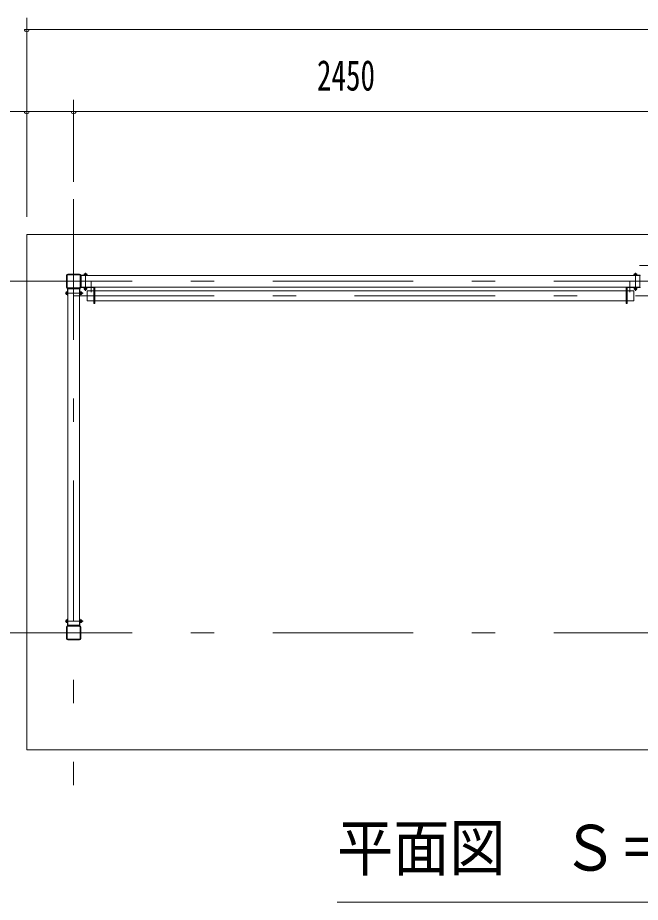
# Model space of a CAD drawing. Units: millimetres, scale not verified. Extents: x -22148 to 22152, y -10500 to 10500.
# Drawn here: x -3836 to -1177, y -3780 to -5 of the extents above; entities that cross this region are included whole.
import ezdxf
from ezdxf.enums import TextEntityAlignment as Align

# ---------------------------------------------------------------- set-up
doc = ezdxf.new("R2010")
doc.units = ezdxf.units.MM
doc.header["$LTSCALE"] = 50
doc.linetypes.add('USER3', pattern=[24, 12, -5, 2, -5])
for name, color, linetype, lineweight in [('0-2_1-0BOLD', 7, 'Continuous', 18), ('0-3_1-2CENTER', 3, 'USER3', 18), ('0-5_1-5DIM', 3, 'Continuous', 18)]:
    doc.layers.add(name, color=color, linetype=linetype, lineweight=lineweight)
doc.styles.add('ＭＳ ゴシック', font='')
doc.styles.get('ＭＳ ゴシック').set_extended_font_data('MS Gothic')

msp = doc.modelspace()

# ---------------------------------------------------------------- linework, layer by layer
at = {"layer": '0-2_1-0BOLD'}
for p, q in [((-3626.57, -1104.92), (-3626.57, -1155.73)), ((-3624.27, -1155.73), (-3624.27, -1104.92)), ((-3621.97, -1100.32), (-3571.17, -1100.32)), ((-3571.17, -1102.62), (-3621.97, -1102.62)), ((-3568.87, -1155.73), (-3568.87, -1104.92)), ((-3566.57, -1104.92), (-3566.57, -1155.72)), ((-3538.17, -1103.82), (-3564.97, -1103.82)), ((-3552.82, -1102.22), (-3552.82, -1103.83)), ((-3549.45, -1102.22), (-3549.45, -1098.73)), ((-3543.68, -1098.73), (-3543.68, -1102.22)), ((-3536.57, -1105.82), (-3536.57, -1105.42)), ((-1206.57, -1105.82), (-1206.57, -1105.42)), ((-1204.97, -1103.82), (-1178.17, -1103.82)), ((-1199.46, -1098.73), (-1199.46, -1102.22)), ((-1193.68, -1102.22), (-1193.68, -1098.73)), ((-3623.07, -1161.93), (-3623.07, -1188.73)), ((-3621.97, -1158.03), (-3571.17, -1158.03)), ((-3571.17, -1160.33), (-3621.97, -1160.33)), ((-3570.07, -1188.73), (-3570.07, -1161.93)), ((-3538.17, -1155.23), (-3564.97, -1155.23)), ((-3564.97, -1156.82), (-3538.17, -1156.82)), ((-3552.67, -1158.33), (-3552.67, -1156.83)), ((-3549.57, -1163.33), (-3549.57, -1166.23)), ((-3549.45, -1162.82), (-3549.45, -1158.33)), ((-3546.57, -1158.33), (-3548.07, -1156.83)), ((-3546.57, -1156.83), (-3545.07, -1158.33)), ((-3543.68, -1158.33), (-3543.68, -1162.82)), ((-3543.57, -1163.33), (-3543.57, -1166.23)), ((-3538.17, -1155.23), (-3538.17, -1154.82)), ((-3536.57, -1155.22), (-3536.57, -1154.82)), ((-1206.57, -1154.82), (-1206.57, -1155.22)), ((-1204.97, -1156.82), (-1178.17, -1156.82)), ((-1199.57, -1163.33), (-1199.57, -1166.23)), ((-1199.46, -1158.33), (-1199.46, -1162.82)), ((-1196.57, -1156.83), (-1198.07, -1158.33)), ((-1196.57, -1158.33), (-1195.07, -1156.83)), ((-1193.68, -1162.82), (-1193.68, -1158.33)), ((-1193.57, -1163.33), (-1193.57, -1166.23)), ((-1190.47, -1158.33), (-1190.47, -1156.83)), ((-3624.67, -1177.44), (-3628.16, -1177.44)), ((-3628.16, -1183.21), (-3624.67, -1183.21)), ((-3624.67, -1186.1), (-3628.16, -1186.1)), ((-3624.67, -1174.08), (-3623.07, -1174.08)), ((-3621.47, -1188.73), (-3621.07, -1188.73)), ((-3621.07, -1190.33), (-3621.47, -1190.33)), ((-3572.07, -1190.33), (-3571.67, -1190.33)), ((-3568.57, -1174.23), (-3570.07, -1174.23)), ((-3570.07, -1178.83), (-3568.57, -1180.33)), ((-3570.07, -1180.33), (-3568.57, -1181.83)), ((-3564.07, -1174.55), (-3568.57, -1174.55)), ((-3564.07, -1177.44), (-3568.57, -1177.44)), ((-3568.57, -1183.21), (-3564.07, -1183.21)), ((-3560.67, -1177.33), (-3563.57, -1177.33)), ((-3563.57, -1183.33), (-3560.67, -1183.33)), ((-1236.57, -1171.42), (-3506.57, -1171.42)), ((-3506.57, -1214.12), (-1236.57, -1214.12)), ((-3628.16, -2577.44), (-3624.67, -2577.44)), ((-3624.67, -2583.21), (-3628.16, -2583.21)), ((-3624.67, -2586.57), (-3623.07, -2586.57)), ((-3623.07, -2571.92), (-3623.07, -2598.72)), ((-3621.97, -2600.32), (-3571.17, -2600.32)), ((-3571.17, -2602.62), (-3621.97, -2602.62)), ((-3621.07, -2570.32), (-3621.47, -2570.32)), ((-3572.07, -2570.32), (-3571.67, -2570.32)), ((-3570.07, -2571.92), (-3570.07, -2598.72)), ((-3568.57, -2574.22), (-3570.07, -2574.22)), ((-3570.07, -2580.32), (-3568.57, -2578.82)), ((-3570.07, -2581.82), (-3568.57, -2580.32)), ((-3568.57, -2577.44), (-3564.07, -2577.44)), ((-3564.07, -2583.21), (-3568.57, -2583.21)), ((-3563.57, -2577.32), (-3560.67, -2577.32)), ((-3560.67, -2577.32), (-3560.67, -2583.32)), ((-3626.57, -2655.73), (-3626.57, -2604.92)), ((-3624.27, -2604.92), (-3624.27, -2655.73)), ((-3568.87, -2655.73), (-3568.87, -2604.92)), ((-3566.57, -2604.92), (-3566.57, -2655.73)), ((-3571.17, -2658.03), (-3621.97, -2658.03)), ((-3621.97, -2660.33), (-3571.17, -2660.33))]:
    msp.add_line(p, q, dxfattribs=at)
for points in [[(-3796.57, -3130.32), (1853.43, -3130.32), (1853.43, -930.32), (-3796.57, -930.32)], [(-1178.57, -1105.82), (-1178.57, -1154.82), (-3564.57, -1154.82), (-3564.57, -1105.82)], [(-3621.07, -2598.32), (-3572.07, -2598.32), (-3572.07, -1162.33), (-3621.07, -1162.33)], [(-3543.57, -1166.23), (-3549.57, -1166.23), (-3548.57, -1167.23), (-3544.57, -1167.23)], [(-1199.57, -1166.23), (-1198.57, -1167.23), (-1194.57, -1167.23), (-1193.57, -1166.23)], [(-3560.67, -1183.33), (-3560.67, -1177.33), (-3559.67, -1178.33), (-3559.67, -1182.33)]]:
    msp.add_lwpolyline(points, close=True, dxfattribs=at)
for points in [[(-3564.97, -1155.23), (-3564.97, -1105.42), (-3538.17, -1105.42), (-3538.17, -1105.82)], [(-3552.82, -1102.22), (-3540.32, -1102.22), (-3540.32, -1103.83)], [(-3540.79, -1102.22), (-3540.79, -1098.73), (-3541.67, -1098.22), (-3551.47, -1098.22), (-3552.34, -1098.73), (-3552.34, -1102.22)], [(-1178.17, -1155.23), (-1178.17, -1105.42), (-1204.97, -1105.42), (-1204.97, -1105.82)], [(-1190.32, -1103.83), (-1190.32, -1102.22), (-1202.82, -1102.22), (-1202.82, -1103.83)], [(-1202.34, -1102.22), (-1202.34, -1098.73), (-1201.47, -1098.22), (-1191.67, -1098.22), (-1190.8, -1098.73), (-1190.8, -1102.22)], [(-3621.47, -1188.73), (-3621.47, -1161.93), (-3571.67, -1161.93), (-3571.67, -1188.73), (-3572.07, -1188.73)], [(-3552.67, -1158.33), (-3540.47, -1158.33), (-3540.47, -1156.83)], [(-3541.67, -1163.33), (-3551.47, -1163.33), (-3552.34, -1162.82), (-3552.34, -1158.33)], [(-3540.79, -1158.33), (-3540.79, -1162.82), (-3541.67, -1163.33)], [(-3533.37, -1156.82), (-3509.77, -1156.82), (-3509.77, -1224.63), (-3506.57, -1224.63), (-3506.57, -1156.82)], [(-1209.77, -1156.82), (-1233.37, -1156.82), (-1233.37, -1224.63), (-1236.57, -1224.63), (-1236.57, -1156.82)], [(-1178.17, -1155.23), (-1204.97, -1155.23), (-1204.97, -1154.82)], [(-1190.47, -1158.33), (-1202.67, -1158.33), (-1202.67, -1156.83)], [(-1202.34, -1158.33), (-1202.34, -1162.82), (-1201.47, -1163.33)], [(-1201.47, -1163.33), (-1191.67, -1163.33), (-1190.8, -1162.82), (-1190.8, -1158.33)], [(-3628.16, -1186.1), (-3628.67, -1185.23), (-3628.67, -1175.43), (-3628.16, -1174.55), (-3624.67, -1174.55)], [(-3624.67, -1174.08), (-3624.67, -1186.58), (-3623.07, -1186.58)], [(-3568.57, -1174.23), (-3568.57, -1186.43), (-3570.07, -1186.43)], [(-3568.57, -1186.1), (-3564.07, -1186.1), (-3563.57, -1185.23), (-3563.57, -1175.43), (-3564.07, -1174.55)], [(-3509.76, -1171.42), (-3538.61, -1171.42), (-3538.61, -1214.12), (-3509.76, -1214.12)], [(-1233.37, -1214.12), (-1204.52, -1214.12), (-1204.52, -1171.42), (-1233.37, -1171.42)], [(-3624.67, -2574.55), (-3628.16, -2574.55), (-3628.67, -2575.42), (-3628.67, -2585.22), (-3628.16, -2586.1), (-3624.67, -2586.1)], [(-3624.67, -2586.57), (-3624.67, -2574.07), (-3623.07, -2574.07)], [(-3571.67, -2598.72), (-3621.47, -2598.72), (-3621.47, -2571.92), (-3621.07, -2571.92)], [(-3571.67, -2598.72), (-3571.67, -2571.92), (-3572.07, -2571.92)], [(-3568.57, -2574.22), (-3568.57, -2586.42), (-3570.07, -2586.42)], [(-3568.57, -2586.1), (-3564.07, -2586.1), (-3563.57, -2585.22), (-3563.57, -2575.42), (-3564.07, -2574.55), (-3568.57, -2574.55)], [(-3560.67, -2577.32), (-3559.67, -2578.32), (-3559.67, -2582.32), (-3560.67, -2583.32), (-3563.57, -2583.32)]]:
    msp.add_lwpolyline(points, dxfattribs=at)
for centre, radius, start, end in [((-3621.97, -1104.92), 4.6, 90, 180), ((-3621.97, -1104.92), 2.3, 90, 180), ((-3571.17, -1104.92), 4.6, 0, 90), ((-3571.17, -1104.92), 2.3, 0, 90), ((-3564.97, -1105.42), 1.6, 90, 180), ((-3550.9, -1100.54), 2.32, 51.45377, 90), ((-3546.57, -1106.74), 8.51, 70.16867, 109.82912), ((-3542.24, -1100.54), 2.32, 90, 128.53143), ((-3538.17, -1105.42), 1.6, 0, 90), ((-1204.97, -1105.42), 1.6, 90, 180), ((-1200.9, -1100.54), 2.32, 51.46857, 90), ((-1196.57, -1106.74), 8.51, 70.17088, 109.83133), ((-1192.24, -1100.54), 2.32, 90, 128.54623), ((-1178.17, -1105.42), 1.6, 0, 90), ((-3621.97, -1155.73), 4.6, 180, 270), ((-3621.97, -1155.73), 2.3, 180, 270), ((-3621.47, -1161.93), 1.6, 90, 180), ((-3571.67, -1161.93), 1.6, 0, 90), ((-3571.17, -1155.73), 2.3, 270, 0), ((-3571.17, -1155.73), 4.6, 270, 0), ((-3564.97, -1155.23), 1.6, 180, 270), ((-3550.9, -1161.01), 2.32, 270, 308.54623), ((-3546.57, -1154.82), 8.51, 250.17088, 289.83133), ((-3542.24, -1161.01), 2.32, 231.46857, 270), ((-3538.17, -1155.22), 1.6, 270, 0), ((-3533.37, -1153.62), 3.2, 202.02827, 270), ((-3509.77, -1156.82), 3.2, 0, 38.68428), ((-1233.37, -1156.82), 3.2, 141.31572, 180), ((-1209.77, -1153.62), 3.2, 270, 337.97173), ((-1204.97, -1155.22), 1.6, 180, 270), ((-1200.9, -1161.01), 2.32, 270, 308.53143), ((-1196.57, -1154.82), 8.51, 250.16867, 289.82912), ((-1192.24, -1161.01), 2.32, 231.45377, 270), ((-1178.17, -1155.23), 1.6, 270, 0), ((-3626.35, -1176), 2.32, 180, 218.54623), ((-3620.16, -1180.33), 8.51, 160.17088, 199.83133), ((-3626.35, -1184.66), 2.32, 141.46857, 180), ((-3621.47, -1188.73), 1.6, 180, 270), ((-3571.67, -1188.73), 1.6, 270, 0), ((-3565.89, -1184.66), 2.32, 0, 38.53143), ((-3565.88, -1176), 2.32, 321.45377, 0), ((-3572.08, -1180.33), 8.51, 340.16867, 19.82912), ((-3626.35, -2575.99), 2.32, 180, 218.53143), ((-3620.16, -2580.32), 8.51, 160.16867, 199.82912), ((-3626.35, -2584.65), 2.32, 141.45377, 180), ((-3621.97, -2604.92), 4.6, 90, 180), ((-3621.97, -2604.92), 2.3, 90, 180), ((-3621.47, -2571.92), 1.6, 90, 180), ((-3621.47, -2598.72), 1.6, 180, 270), ((-3571.67, -2571.92), 1.6, 0, 90), ((-3571.67, -2598.72), 1.6, 270, 0), ((-3571.17, -2604.92), 4.6, 0, 90), ((-3571.17, -2604.92), 2.3, 0, 90), ((-3565.89, -2575.99), 2.32, 321.46857, 360), ((-3572.08, -2580.32), 8.51, 340.17088, 19.83133), ((-3565.88, -2584.65), 2.32, 0, 38.54623), ((-3621.97, -2655.73), 4.6, 180, 270), ((-3621.97, -2655.73), 2.3, 180, 270), ((-3571.17, -2655.73), 2.3, 270, 0), ((-3571.17, -2655.73), 4.6, 270, 0)]:
    msp.add_arc(centre, radius, start, end, dxfattribs=at)
at = {"layer": '0-3_1-2CENTER'}
for p, q in [((-3596.57, -780.32), (-3596.57, -3280.32)), ((-3546.57, -1094.54), (-3546.57, -1171.39)), ((-1196.57, -1171.39), (-1196.57, -1094.54)), ((-1180.07, -1062.82), (-1113.07, -1062.82)), ((-3946.57, -1130.32), (2003.43, -1130.32)), ((-3521.56, -1176.42), (-3521.56, -1129.62)), ((-1221.57, -1129.62), (-1221.57, -1176.42)), ((-3555.5, -1180.33), (-3632.35, -1180.33)), ((-3596.57, -1192.77), (1653.43, -1192.77)), ((-3632.35, -2580.32), (-3555.5, -2580.32)), ((-3946.57, -2630.32), (2003.43, -2630.32))]:
    msp.add_line(p, q, dxfattribs=at)
at = {"layer": '0-5_1-5DIM'}
for p, q in [((-3796.57, -5.32), (-3796.57, -855.32)), ((-3786.57, -55.32), (-3806.57, -55.32)), ((1853.43, -55.32), (-3796.57, -55.32)), ((-3596.57, -355.32), (-3596.57, -705.32)), ((2245.93, -405.32), (-4189.07, -405.32)), ((-3786.57, -405.32), (-3806.57, -405.32)), ((-3586.57, -405.32), (-3606.57, -405.32)), ((528.44, -3780.32), (-2471.56, -3780.32))]:
    msp.add_line(p, q, dxfattribs=at)
for centre in [(-3796.57, -55.32), (-3796.57, -405.32), (-3596.57, -405.32)]:
    msp.add_arc(centre, 10, 180, 0, dxfattribs=at)

# ---------------------------------------------------------------- texts
at = {"layer": '0-5_1-5DIM', "color": 7, "style": 'ＭＳ ゴシック'}
for s, height, width, p in [('2450', 130.2, 0.7, (-2557.58, -355.32)), ('平面図\u3000Ｓ＝１／５０', 195.4, 0.9, (-2471.56, -3703.68))]:
    msp.add_text(s, height=height, dxfattribs=dict(at, width=width)).set_placement(p, align=Align.BOTTOM_LEFT)

doc.saveas('drawing.dxf')
